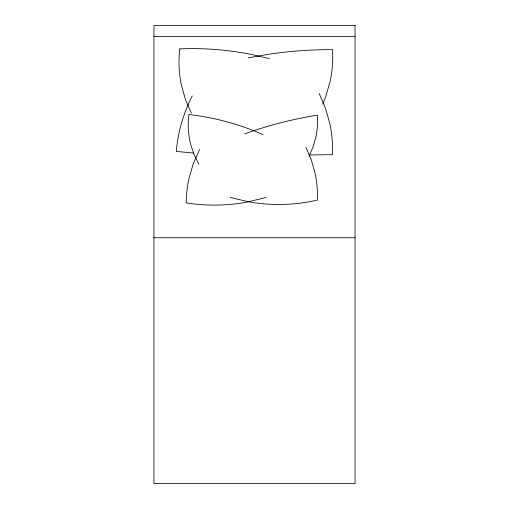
<?xml version="1.0" encoding="UTF-8"?>
<svg xmlns="http://www.w3.org/2000/svg" width="509" height="509" viewBox="0 0 509 509"><rect width="100%" height="100%" fill="white"/><g stroke="black" fill="none" stroke-linecap="round" stroke-linejoin="round"><path stroke-width="0.76" d="M322.719 104.11L325.722 96.659L330.144 81.313A114.665 114.665 0 0 0 332.466 49.685A416.534 416.534 0 0 0 269.013 54.189L248.15 57.841M308.976 156.467L313.2 146.598L316.032 136.323A77.26 77.26 0 0 0 317.387 115.199C292.611 119.112 268.237 125.36 244.664 133.912M192.237 95.959C183.45 113.214 177.959 132.117 176.286 151.408L193.522 153.024M199.623 149.43L193.146 164.057L188.775 179.327A113.093 113.093 0 0 0 186.294 202.881A179.448 179.448 0 0 0 246.63 202.194L266.182 197.467M153.941 36.623L355.059 36.623M153.941 237.741L355.059 237.741M309.682 154.959L332.466 154.672A122.453 122.453 0 0 0 329.781 123.363L325.442 108.15L319.181 93.51M269.414 58.656L251.853 54.552A301.226 301.226 0 0 0 179.83 48.877M230.291 197.467L249.289 201.927A171.259 171.259 0 0 0 317.381 200.075A105.617 105.617 0 0 0 315.065 173.073L311.323 159.947L305.922 147.324M263 134.618C239.504 124.215 214.442 117.458 188.922 114.5A76.859 76.859 0 0 0 190.875 145.078L194.222 154.87L198.854 164.203M191.346 113.081L185.448 99.484L181.414 85.321A109.308 109.308 0 0 1 179.83 48.87M355.059 25.45L153.941 25.45L153.941 483.55L355.059 483.55L355.059 25.45"/></g></svg>
